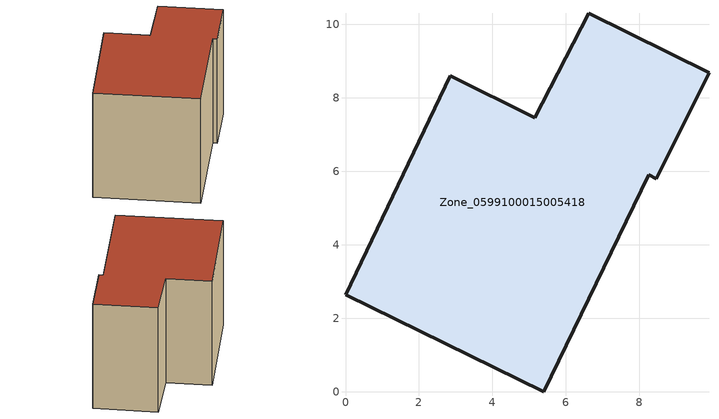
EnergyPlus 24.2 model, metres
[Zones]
Zone_0599100015005418
 floor ground (C_G): 5.39,0 0,2.64 2.85,8.6 5.15,7.45 6.62,10.3 9.89,8.69 8.46,5.8 8.26,5.9 z1.13
 wall outside (C_F): 8.46,5.8 9.89,8.69 6.62,10.3 5.15,7.45 2.85,8.6 0,2.64 5.39,0 8.26,5.9 8.46,5.8 z1.13:7.79
 roof outside (C_R): 5.39,0 8.26,5.9 8.46,5.8 9.89,8.69 6.62,10.3 5.15,7.45 2.85,8.6 0,2.64 z7.79
[BUILDING]
Pand.0599100015005418: North Axis=0; Terrain=City; Loads Convergence Tolerance Value=0.04; Temperature Convergence Tolerance Value=0.4; Solar Distribution=FullExterior; Maximum Number of Warmup Days=25; Minimum Number of Warmup Days=1
[Site:Location]
Rotterdam.The.Hague.AP_ZH_NLD Design_Conditions: Latitude=51.96; Longitude=4.45; Time Zone=1; Elevation=-4.5
[SITE:GROUNDTEMPERATURE:BUILDINGSURFACE]
18, 18, 18, 18, 18, 18, 18, 18, 18, 18, 18, 18
[MATERIAL] Thermal Absorptance=0.9; Solar Absorptance=0.7; Visible Absorptance=0.7
Name | Roughness | Thickness | Conductivity | Density | Specific Heat
G.TI.1946-1964 | MediumSmooth | 0.15 | 1 | 540 | 1210
F.TI.1946-1964 | Rough | 0.3 | 0.857143 | 1920 | 840
R.TI.1946-1964 | MediumRough | 0.2 | 0.277778 | 1500 | 1000
[CONSTRUCTION]
C_G: G.TI.1946-1964
C_F: F.TI.1946-1964
C_R: R.TI.1946-1964
[ZONE]
Zone_0599100015005418: Type=1; Multiplier=1; Ceiling Height=Autocalculate; Volume=Autocalculate; Floor Area=autocalculate; Part of Total Floor Area=Yes
[ZONEINFILTRATION:DESIGNFLOWRATE]
Infil_Zone_0599100015005418: Zone or ZoneList or Space or SpaceList=Zone_0599100015005418; Schedule=AlwaysOn; Design Flow Rate Calculation Method=Flow/Area; Flow Rate per Floor Area=0.003; Constant Term Coefficient=1; Temperature Term Coefficient=0; Velocity Term Coefficient=0; Velocity Squared Term Coefficient=0
[HVACTEMPLATE:ZONE:IDEALLOADSAIRSYSTEM]
Zone_0599100015005418: Maximum Heating Supply Air Temperature=50; Minimum Cooling Supply Air Temperature=13; Maximum Heating Supply Air Humidity Ratio=0.0156; Minimum Cooling Supply Air Humidity Ratio=0.0077; Heating Limit=NoLimit; Cooling Limit=NoLimit; Dehumidification Control Type=ConstantSensibleHeatRatio; Cooling Sensible Heat Ratio=0.7; Dehumidification Setpoint=60; Humidification Control Type=None; Humidification Setpoint=30; Outdoor Air Method=None; Outdoor Air Flow Rate per Person=0.00944; Outdoor Air Flow Rate per Zone Floor Area=0; Outdoor Air Flow Rate per Zone=0; Demand Controlled Ventilation Type=None; Outdoor Air Economizer Type=NoEconomizer; Heat Recovery Type=None; Sensible Heat Recovery Effectiveness=0.7; Latent Heat Recovery Effectiveness=0.65
[ZONECONTROL:THERMOSTAT]
ThermostatControl_Zone_0599100015005418: Zone or ZoneList=Zone_0599100015005418; Control Type Schedule=DualSetpointControlType; Control 1=Thermostat_Zone_0599100015005418; Temperature Difference Between Cutout And Setpoint=0
[THERMOSTATSETPOINT:DUALSETPOINT]
Thermostat_Zone_0599100015005418: Heating Setpoint Temperature Schedule=HeatingSetpoint_Zone_0599100015005418; Cooling Setpoint Temperature Schedule=CoolingSetpoint_Zone_0599100015005418
[SCHEDULE:COMPACT]
HeatingSetpoint_Zone_0599100015005418: Through: 12/31, For: AllDays, Until: 24:00, 21
CoolingSetpoint_Zone_0599100015005418: Through: 12/31, For: AllDays, Until: 24:00, 24
DualSetpointControlType: Through: 12/31, For: AllDays, Until: 24:00, 4
AlwaysOn: Through: 12/31, For: AllDays, Until: 24:00, 1
